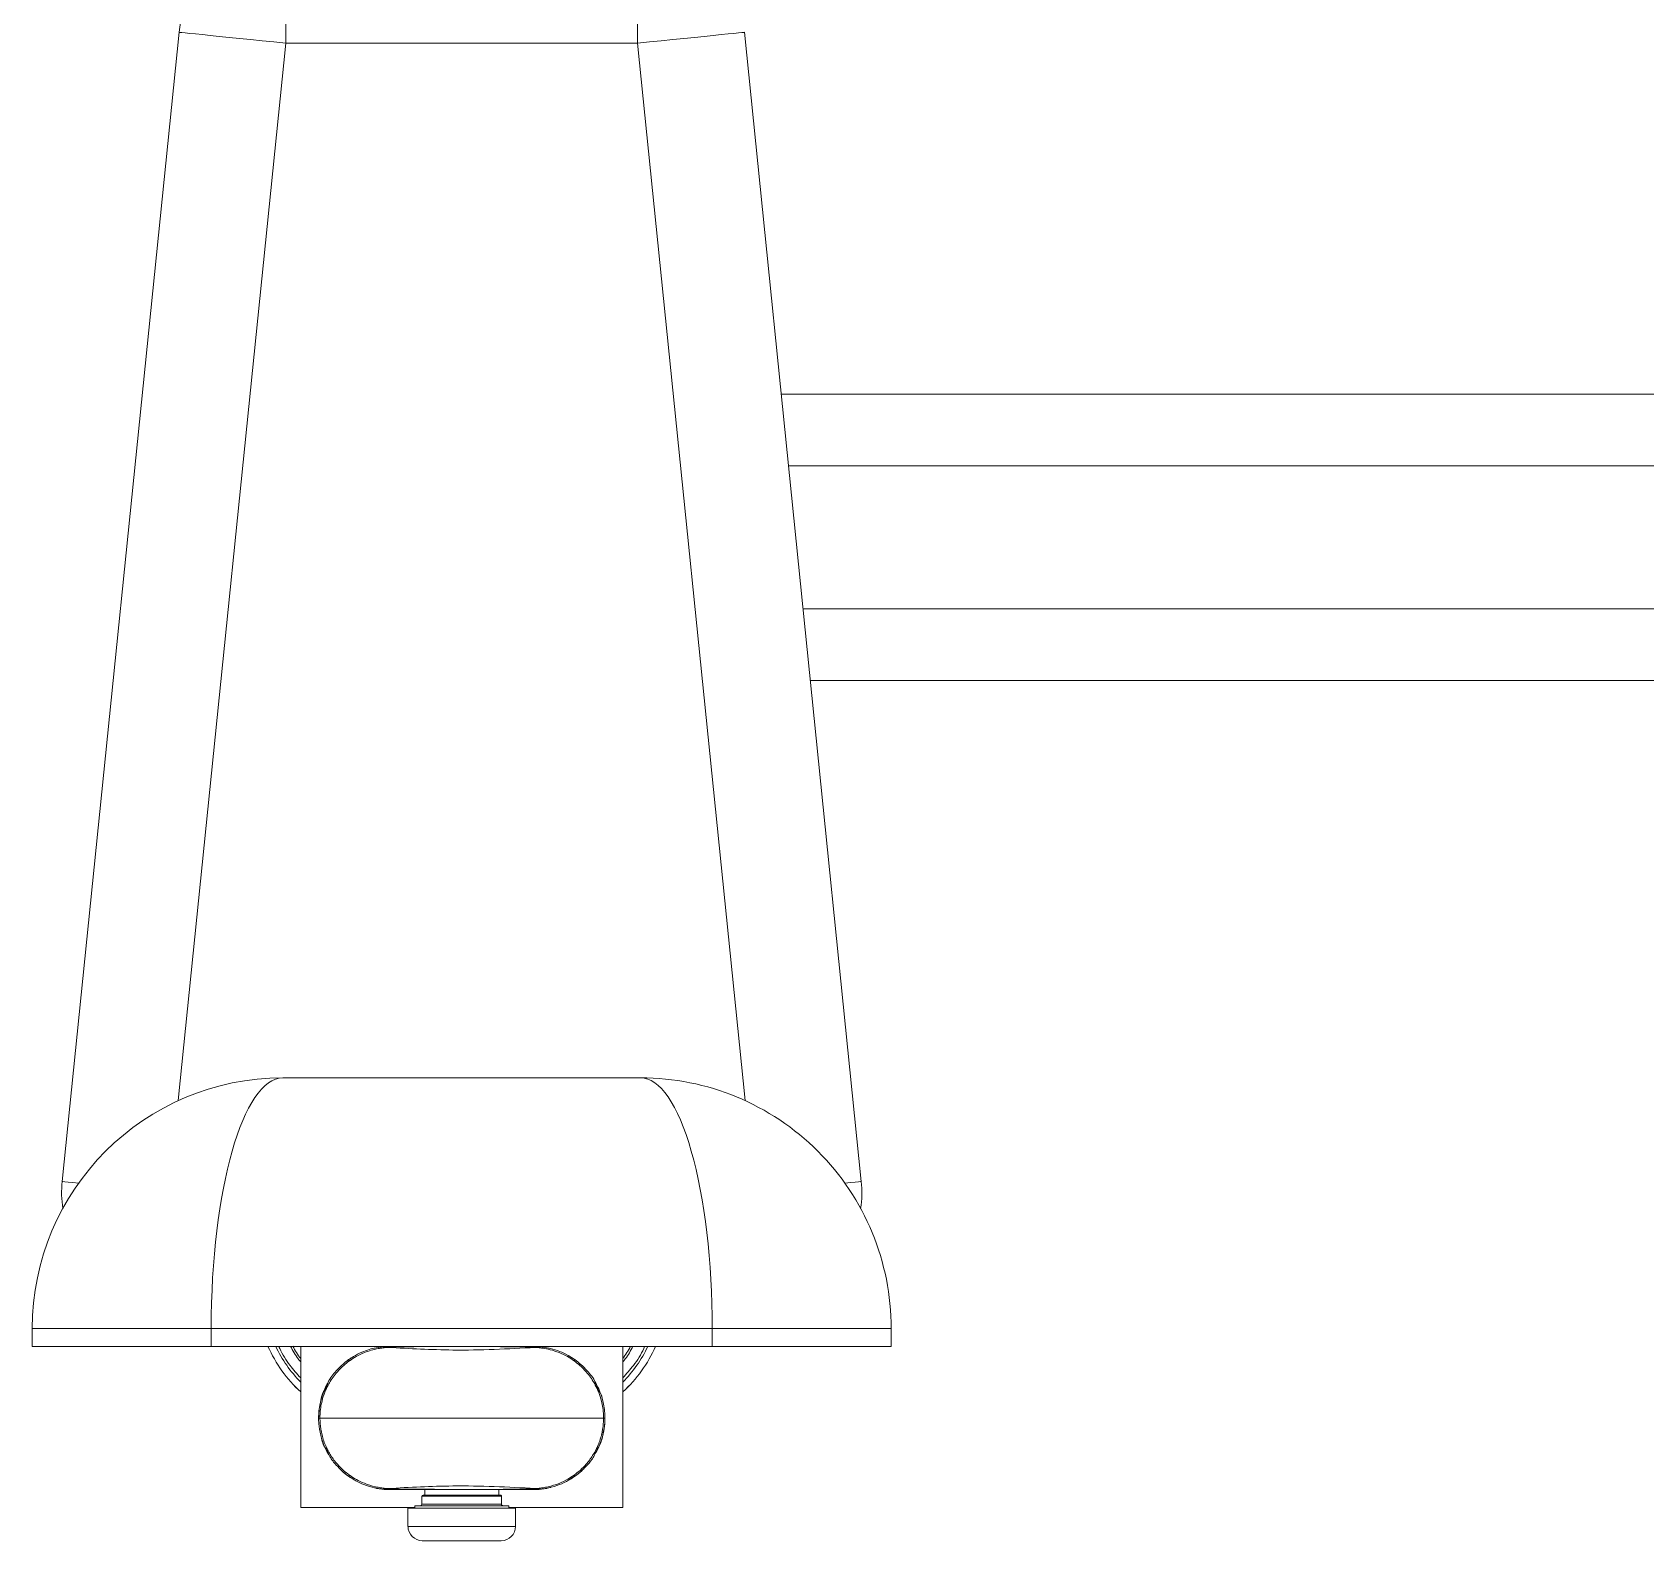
# Model space of a CAD drawing. Extents: x -32840 to 422982, y 280745 to 888746.
# Drawn here: x 220983.4 to 221427.2, y 400648 to 401062.7 of the extents above; entities that cross this region are included whole.
import ezdxf

# ---------------------------------------------------------------- set-up
doc = ezdxf.new("R2010")
doc.units = 0
doc.header["$LTSCALE"] = 1000
doc.layers.add('A-FUR', color=33, linetype='Continuous', plot=False, transparency=0.5)

# ---------------------------------------------------------------- blocks, each defined once
blk = doc.blocks.new('REC-GYM-08')
at = {"linetype": 'Continuous', "lineweight": 15}
for p, q in [((328.374, -718.832), (328.374, -720.013)), ((332.243, -718.832), (332.243, -720.013)), ((325.913, -732.532), (327.199, -719.894)), ((328.374, -720.013), (327.191, -731.642)), ((332.243, -720.013), (328.374, -720.013)), ((333.426, -731.642), (332.243, -720.013)), ((333.418, -719.894), (334.704, -732.532)), ((345.931, -723.873), (333.823, -723.873)), ((333.903, -724.66), (345.945, -724.66)), ((334.063, -726.235), (356.565, -726.235)), ((334.143, -727.023), (356.613, -727.023)), ((328.34, -731.391), (332.277, -731.391)), ((325.584, -734.147), (325.584, -734.344)), ((327.553, -734.147), (325.584, -734.147)), ((327.553, -734.147), (327.553, -734.344)), ((333.065, -734.147), (327.553, -734.147)), ((333.065, -734.147), (333.065, -734.344)), ((335.033, -734.147), (333.065, -734.147)), ((335.033, -734.147), (335.033, -734.344)), ((325.584, -734.344), (327.553, -734.344)), ((327.553, -734.344), (333.065, -734.344)), ((328.537, -736.116), (328.537, -734.344)), ((332.08, -736.116), (332.08, -734.344)), ((333.065, -734.344), (335.033, -734.344)), ((329.871, -735.993), (329.871, -736.081)), ((330.746, -735.993), (329.871, -735.993)), ((329.883, -735.981), (330.734, -735.981)), ((329.902, -735.919), (329.902, -735.981)), ((330.715, -735.981), (330.715, -735.919)), ((330.746, -736.081), (330.746, -735.993)), ((328.537, -736.116), (329.791, -736.116)), ((329.717, -736.122), (329.717, -736.324)), ((330.9, -736.122), (329.717, -736.122)), ((329.791, -736.096), (329.791, -736.122)), ((330.826, -736.096), (329.791, -736.096)), ((329.871, -736.081), (330.746, -736.081)), ((330.826, -736.122), (330.826, -736.096)), ((330.826, -736.116), (332.08, -736.116)), ((330.9, -736.324), (330.9, -736.122)), ((329.717, -736.324), (330.9, -736.324)), ((330.743, -736.481), (329.875, -736.481))]:
    blk.add_line(p, q, dxfattribs=at)
at = {"linetype": 'Continuous', "lineweight": 15, "flags": 128}
for points in [[(327.199, -719.894), (327.207, -719.895), (327.229, -719.897), (327.265, -719.901), (327.316, -719.906), (327.379, -719.912), (327.456, -719.92), (327.543, -719.929), (327.642, -719.939), (327.749, -719.95), (327.865, -719.962), (327.986, -719.974), (328.113, -719.987), (328.243, -720), (328.374, -720.013)], [(333.418, -719.894), (333.411, -719.895), (333.388, -719.897), (333.352, -719.901), (333.302, -719.906), (333.238, -719.912), (333.162, -719.92), (333.074, -719.929), (332.975, -719.939), (332.868, -719.95), (332.753, -719.962), (332.631, -719.974), (332.504, -719.987), (332.374, -720), (332.243, -720.013)], [(326.094, -732.55), (326.094, -732.55), (326.03, -732.544), (325.979, -732.538), (325.943, -732.535), (325.921, -732.532), (325.913, -732.532)], [(334.523, -732.55), (334.524, -732.55), (334.587, -732.544), (334.638, -732.538), (334.674, -732.535), (334.696, -732.532), (334.704, -732.532)], [(329.521, -734.344), (329.414, -734.352), (329.344, -734.364)], [(331.269, -734.363), (331.203, -734.352), (331.096, -734.344)], [(331.553, -734.49), (331.553, -734.49)], [(328.825, -734.763), (328.825, -734.763)], [(331.792, -734.763), (331.792, -734.763)], [(328.734, -735.132), (328.734, -735.132)], [(331.883, -735.132), (331.883, -735.132)], [(328.825, -735.5), (328.825, -735.5)], [(331.792, -735.5), (331.792, -735.5)], [(329.064, -735.773), (329.064, -735.773)], [(331.553, -735.773), (331.553, -735.773)], [(329.348, -735.9), (329.414, -735.912), (329.521, -735.919)], [(331.096, -735.919), (331.203, -735.912), (331.288, -735.895)]]:
    blk.add_lwpolyline(points, dxfattribs=at)
at = {"linetype": 'Continuous', "lineweight": 15}
for centre, radius, start, end in [((328.374, -720.013), 1.181, 90, 174.19), ((328.34, -734.147), 2.756, 90, 180), ((332.277, -734.147), 2.756, 0, 90), ((327.088, -732.651), 1.181, 174.19, 188.5983), ((333.529, -732.651), 1.181, 351.4017, 5.81), ((329.544, -733.741), 1.494, 203.8048, 227.6478), ((329.544, -733.741), 1.494, 203.8125, 227.6319), ((329.544, -733.741), 1.416, 205.2053, 224.6992), ((329.552, -733.733), 1.26, 208.9966, 216.3248), ((329.55, -734.353), 0.0301, 163.2158, 182.884), ((331.067, -734.353), 0.0302, 357.1172, 16.7799), ((331.074, -733.741), 1.494, 312.3522, 336.1952), ((331.064, -733.734), 1.26, 323.7871, 331.0282), ((331.074, -733.741), 1.416, 315.3008, 334.7947), ((331.074, -733.741), 1.494, 312.3681, 336.1875), ((329.521, -735.132), 0.787, 121.2362, 134.5476), ((331.096, -735.132), 0.787, 47.1347, 61.4522), ((329.521, -735.132), 0.787, 150.7558, 180.8226), ((331.096, -735.132), 0.787, 17.1578, 30.7722), ((331.096, -735.132), 0.787, 330.9535, 0.9231), ((329.521, -735.132), 0.787, 198.15, 211.0474), ((329.521, -735.132), 0.787, 226.9248, 241.5506), ((331.096, -735.132), 0.787, 301.164, 314.738), ((329.55, -735.91), 0.0302, 177.1172, 196.7799), ((329.883, -735.993), 0.0118, 90, 180), ((330.734, -735.993), 0.0118, 0, 90), ((331.067, -735.91), 0.0301, 343.1983, 2.9274), ((329.855, -736.081), 0.0157, 270, 0), ((330.762, -736.081), 0.0157, 180, 270), ((329.875, -736.324), 0.157, 180, 270), ((330.743, -736.324), 0.157, 270, 0)]:
    blk.add_arc(centre, radius, start, end, dxfattribs=at)
for centre, start_param, end_param in [((328.34, -734.147), 3.141593, 4.712389), ((332.277, -734.147), 1.570796, 3.141593)]:
    blk.add_ellipse(centre, major_axis=(0, -2.756), ratio=0.285714, start_param=start_param, end_param=end_param, dxfattribs=at)
for points, knots in [([(328.297, -734.344), (328.3, -734.352), (328.331, -734.427), (328.409, -734.547), (328.497, -734.646), (328.537, -734.691)], [0, 0, 0, 0, 0.061494, 0.572782, 1, 1, 1, 1]), ([(328.537, -734.514), (328.528, -734.504), (328.483, -734.453), (328.451, -734.392), (328.426, -734.344)], [0, 0, 0, 0, 0.205565, 1, 1, 1, 1]), ([(329.064, -734.49), (329.064, -734.49), (329.09, -734.477), (329.141, -734.438), (329.249, -734.39), (329.344, -734.359), (329.408, -734.354), (329.417, -734.351), (329.417, -734.351)], [0, 0, 0, 0, 0.000007, 0.227973, 0.500344, 0.921082, 0.999994, 1, 1, 1, 1]), ([(329.419, -734.364), (329.409, -734.366), (329.347, -734.376), (329.254, -734.403), (329.15, -734.453), (329.097, -734.487), (329.073, -734.503)], [0, 0, 0, 0, 0.079403, 0.499201, 0.769705, 1, 1, 1, 1]), ([(329.417, -734.351), (329.417, -734.351), (329.426, -734.351), (329.443, -734.347), (329.47, -734.346), (329.489, -734.345), (329.498, -734.345)], [0, 0, 0, 0, 0.000029, 0.312069, 0.656055, 1, 1, 1, 1]), ([(329.417, -734.351), (329.417, -734.351), (329.417, -734.352), (329.418, -734.354), (329.418, -734.358), (329.419, -734.362), (329.419, -734.364)], [0, 0, 0, 0, 0.250078, 0.500024, 0.750057, 1, 1, 1, 1]), ([(329.498, -734.356), (329.498, -734.356), (329.489, -734.356), (329.47, -734.357), (329.444, -734.36), (329.427, -734.363), (329.419, -734.364)], [0, 0, 0, 0, 0.001509, 0.344939, 0.689204, 1, 1, 1, 1]), ([(329.498, -734.345), (329.506, -734.344), (329.514, -734.344), (329.521, -734.344), (329.521, -734.344)], [0, 0, 0, 0, 0.999898, 1, 1, 1, 1]), ([(329.498, -734.345), (329.498, -734.345), (329.498, -734.345), (329.498, -734.347), (329.498, -734.351), (329.498, -734.354), (329.498, -734.356)], [0, 0, 0, 0, 0.25003, 0.49997, 0.750017, 1, 1, 1, 1]), ([(331.119, -734.356), (330.968, -734.364), (330.667, -734.38), (330.243, -734.388), (329.854, -734.375), (329.617, -734.362), (329.498, -734.356)], [0, 0, 0, 0, 0.280367, 0.559824, 0.779647, 1, 1, 1, 1]), ([(329.782, -734.348), (329.75, -734.348), (329.691, -734.348), (329.603, -734.351), (329.548, -734.353), (329.52, -734.354)], [0, 0, 0, 0, 0.3634, 0.681217, 1, 1, 1, 1]), ([(330.779, -734.348), (330.665, -734.347), (330.467, -734.346), (330.158, -734.347), (329.94, -734.346), (329.806, -734.347), (329.782, -734.348)], [0, 0, 0, 0, 0.344057, 0.596285, 0.929074, 1, 1, 1, 1]), ([(331.097, -734.354), (331.087, -734.354), (331.034, -734.352), (330.928, -734.347), (330.832, -734.348), (330.779, -734.348)], [0, 0, 0, 0, 0.09952, 0.496957, 1, 1, 1, 1]), ([(331.096, -734.344), (331.096, -734.344), (331.104, -734.344), (331.111, -734.344), (331.119, -734.345)], [0, 0, 0, 0, 0.000102, 1, 1, 1, 1]), ([(331.12, -734.356), (331.12, -734.354), (331.12, -734.351), (331.119, -734.347), (331.119, -734.345), (331.119, -734.345), (331.119, -734.345)], [0, 0, 0, 0, 0.250001, 0.499992, 0.750041, 1, 1, 1, 1]), ([(331.119, -734.345), (331.128, -734.345), (331.147, -734.346), (331.174, -734.347), (331.191, -734.351), (331.2, -734.351), (331.2, -734.351)], [0, 0, 0, 0, 0.343743, 0.687523, 0.999971, 1, 1, 1, 1]), ([(331.198, -734.364), (331.19, -734.363), (331.173, -734.36), (331.147, -734.357), (331.129, -734.356), (331.119, -734.356)], [0, 0, 0, 0, 0.309759, 0.654556, 1, 1, 1, 1]), ([(331.198, -734.364), (331.199, -734.362), (331.199, -734.358), (331.2, -734.354), (331.2, -734.352), (331.2, -734.351), (331.2, -734.351)], [0, 0, 0, 0, 0.249963, 0.499901, 0.749925, 1, 1, 1, 1]), ([(331.544, -734.503), (331.52, -734.487), (331.468, -734.452), (331.38, -734.411), (331.288, -734.38), (331.226, -734.369), (331.198, -734.364)], [0, 0, 0, 0, 0.229289, 0.499142, 0.772413, 1, 1, 1, 1]), ([(331.2, -734.351), (331.2, -734.351), (331.228, -734.358), (331.292, -734.365), (331.386, -734.399), (331.473, -734.435), (331.533, -734.481), (331.553, -734.49), (331.553, -734.49)], [0, 0, 0, 0, 0.000006, 0.227038, 0.500613, 0.770834, 0.999991, 1, 1, 1, 1]), ([(332.08, -734.691), (332.12, -734.646), (332.208, -734.547), (332.287, -734.427), (332.317, -734.352), (332.32, -734.344)], [0, 0, 0, 0, 0.427218, 0.938506, 1, 1, 1, 1]), ([(332.191, -734.344), (332.166, -734.392), (332.134, -734.453), (332.089, -734.504), (332.08, -734.514)], [0, 0, 0, 0, 0.794434, 1, 1, 1, 1]), ([(328.825, -734.763), (328.825, -734.763), (328.832, -734.757), (328.853, -734.697), (328.916, -734.626), (328.994, -734.544), (329.042, -734.507), (329.064, -734.49), (329.064, -734.49)], [0, 0, 0, 0, 0.000009, 0.078954, 0.499805, 0.773944, 0.999992, 1, 1, 1, 1]), ([(329.073, -734.503), (329.051, -734.519), (329.004, -734.556), (328.927, -734.634), (328.872, -734.71), (328.843, -734.762), (328.839, -734.77)], [0, 0, 0, 0, 0.224719, 0.4995, 0.921369, 1, 1, 1, 1]), ([(329.064, -734.49), (329.064, -734.491), (329.065, -734.491), (329.067, -734.495), (329.07, -734.499), (329.072, -734.502), (329.072, -734.503), (329.073, -734.503)], [0, 0, 0, 0, 0.304845, 0.609727, 0.91467, 0.970376, 1, 1, 1, 1]), ([(331.544, -734.503), (331.545, -734.502), (331.547, -734.499), (331.55, -734.495), (331.552, -734.491), (331.553, -734.491), (331.553, -734.49)], [0, 0, 0, 0, 0.056966, 0.389932, 0.694984, 1, 1, 1, 1]), ([(331.778, -734.77), (331.774, -734.762), (331.745, -734.71), (331.691, -734.634), (331.613, -734.555), (331.566, -734.519), (331.544, -734.503)], [0, 0, 0, 0, 0.078028, 0.499555, 0.774113, 1, 1, 1, 1]), ([(331.553, -734.49), (331.553, -734.49), (331.575, -734.507), (331.624, -734.544), (331.701, -734.626), (331.764, -734.697), (331.785, -734.757), (331.792, -734.763), (331.792, -734.763)], [0, 0, 0, 0, 0.000008, 0.226056, 0.500195, 0.921043, 0.999991, 1, 1, 1, 1]), ([(328.734, -735.132), (328.734, -735.119), (328.735, -735.054), (328.754, -734.956), (328.778, -734.844), (328.825, -734.792), (328.825, -734.763), (328.825, -734.763)], [0, 0, 0, 0, 0.099756, 0.506949, 0.776956, 0.999994, 1, 1, 1, 1]), ([(328.839, -734.77), (328.826, -734.795), (328.799, -734.851), (328.765, -734.959), (328.75, -735.056), (328.749, -735.119), (328.749, -735.132), (328.749, -735.132)], [0, 0, 0, 0, 0.223375, 0.493241, 0.900107, 0.999994, 1, 1, 1, 1]), ([(328.825, -734.763), (328.825, -734.763), (328.826, -734.764), (328.83, -734.766), (328.835, -734.768), (328.838, -734.77), (328.839, -734.77)], [0, 0, 0, 0, 0.305357, 0.610725, 0.94362, 1, 1, 1, 1]), ([(331.778, -734.77), (331.779, -734.77), (331.779, -734.77), (331.782, -734.768), (331.787, -734.766), (331.791, -734.764), (331.792, -734.763), (331.792, -734.763)], [0, 0, 0, 0, 0.039422, 0.084354, 0.389591, 0.69481, 1, 1, 1, 1]), ([(331.868, -735.132), (331.868, -735.12), (331.867, -735.058), (331.853, -734.962), (331.819, -734.853), (331.791, -734.796), (331.778, -734.77)], [0, 0, 0, 0, 0.091267, 0.498574, 0.768674, 1, 1, 1, 1]), ([(331.792, -734.763), (331.792, -734.763), (331.792, -734.793), (331.84, -734.846), (331.864, -734.959), (331.883, -735.056), (331.883, -735.12), (331.883, -735.132)], [0, 0, 0, 0, 0.000006, 0.230442, 0.500845, 0.908457, 1, 1, 1, 1]), ([(328.734, -735.132), (328.734, -735.132), (328.735, -735.132), (328.74, -735.132), (328.745, -735.132), (328.748, -735.132), (328.749, -735.132)], [0, 0, 0, 0, 0.335886, 0.643062, 0.950132, 1, 1, 1, 1]), ([(328.825, -735.5), (328.825, -735.5), (328.825, -735.483), (328.779, -735.43), (328.758, -735.324), (328.735, -735.215), (328.734, -735.152), (328.734, -735.132)], [0, 0, 0, 0, 0.000006, 0.135322, 0.500594, 0.842422, 1, 1, 1, 1]), ([(328.749, -735.132), (328.858, -735.132), (329.077, -735.132), (329.424, -735.132), (329.779, -735.132), (330.14, -735.132), (330.501, -735.132), (330.857, -735.132), (331.206, -735.132), (331.546, -735.132), (331.761, -735.132), (331.868, -735.132)], [0, 0, 0, 0, 0.112072, 0.224042, 0.336176, 0.448099, 0.55988, 0.669824, 0.779955, 0.889926, 1, 1, 1, 1]), ([(328.749, -735.132), (328.749, -735.151), (328.751, -735.214), (328.769, -735.321), (328.803, -735.422), (328.831, -735.478), (328.839, -735.493)], [0, 0, 0, 0, 0.157226, 0.498827, 0.863162, 1, 1, 1, 1]), ([(331.779, -735.493), (331.787, -735.477), (331.814, -735.421), (331.848, -735.321), (331.866, -735.215), (331.868, -735.152), (331.868, -735.132), (331.868, -735.132)], [0, 0, 0, 0, 0.145027, 0.493058, 0.838184, 0.999994, 1, 1, 1, 1]), ([(331.883, -735.132), (331.883, -735.152), (331.882, -735.217), (331.859, -735.324), (331.838, -735.429), (331.792, -735.481), (331.792, -735.5), (331.792, -735.5)], [0, 0, 0, 0, 0.161984, 0.507131, 0.855254, 0.999994, 1, 1, 1, 1]), ([(331.868, -735.132), (331.869, -735.132), (331.872, -735.132), (331.878, -735.132), (331.883, -735.132), (331.883, -735.132), (331.883, -735.132)], [0, 0, 0, 0, 0.049869, 0.385805, 0.69286, 1, 1, 1, 1]), ([(328.825, -735.5), (328.825, -735.5), (328.826, -735.499), (328.83, -735.497), (328.835, -735.495), (328.838, -735.494), (328.838, -735.493), (328.839, -735.493)], [0, 0, 0, 0, 0.305189, 0.610409, 0.915639, 0.96057, 1, 1, 1, 1]), ([(329.064, -735.773), (329.064, -735.773), (329.037, -735.759), (328.993, -735.715), (328.921, -735.644), (328.861, -735.574), (328.84, -735.515), (328.825, -735.5), (328.825, -735.5)], [0, 0, 0, 0, 0.000007, 0.251487, 0.500045, 0.829438, 0.999991, 1, 1, 1, 1]), ([(328.839, -735.493), (328.849, -735.511), (328.878, -735.563), (328.933, -735.634), (329.002, -735.706), (329.049, -735.742), (329.073, -735.76)], [0, 0, 0, 0, 0.169785, 0.499705, 0.748646, 1, 1, 1, 1]), ([(331.545, -735.76), (331.568, -735.742), (331.616, -735.706), (331.685, -735.634), (331.739, -735.563), (331.769, -735.511), (331.779, -735.493)], [0, 0, 0, 0, 0.250207, 0.49935, 0.829538, 1, 1, 1, 1]), ([(331.792, -735.5), (331.792, -735.5), (331.777, -735.515), (331.756, -735.574), (331.696, -735.644), (331.625, -735.715), (331.58, -735.759), (331.553, -735.773), (331.553, -735.773)], [0, 0, 0, 0, 0.000009, 0.170562, 0.499955, 0.748513, 0.999993, 1, 1, 1, 1]), ([(331.779, -735.493), (331.779, -735.493), (331.782, -735.495), (331.787, -735.497), (331.791, -735.499), (331.792, -735.5), (331.792, -735.5)], [0, 0, 0, 0, 0.05638, 0.389275, 0.694643, 1, 1, 1, 1]), ([(329.064, -735.773), (329.065, -735.773), (329.065, -735.772), (329.068, -735.768), (329.071, -735.764), (329.073, -735.761), (329.073, -735.76)], [0, 0, 0, 0, 0.305019, 0.610065, 0.943033, 1, 1, 1, 1]), ([(329.417, -735.912), (329.417, -735.912), (329.397, -735.912), (329.334, -735.896), (329.24, -735.87), (329.146, -735.828), (329.085, -735.783), (329.064, -735.773), (329.064, -735.773)], [0, 0, 0, 0, 0.000006, 0.161755, 0.500542, 0.760147, 0.999991, 1, 1, 1, 1]), ([(329.073, -735.76), (329.098, -735.777), (329.15, -735.812), (329.246, -735.856), (329.337, -735.885), (329.399, -735.896), (329.419, -735.899)], [0, 0, 0, 0, 0.239955, 0.499208, 0.837119, 1, 1, 1, 1]), ([(331.198, -735.899), (331.219, -735.896), (331.28, -735.885), (331.374, -735.856), (331.469, -735.809), (331.522, -735.775), (331.545, -735.76)], [0, 0, 0, 0, 0.162547, 0.499359, 0.782646, 1, 1, 1, 1]), ([(331.553, -735.773), (331.553, -735.773), (331.528, -735.785), (331.477, -735.824), (331.38, -735.87), (331.283, -735.896), (331.221, -735.912), (331.2, -735.912), (331.2, -735.912)], [0, 0, 0, 0, 0.000007, 0.215067, 0.500166, 0.837378, 0.999994, 1, 1, 1, 1]), ([(331.545, -735.76), (331.545, -735.76), (331.545, -735.761), (331.547, -735.764), (331.55, -735.768), (331.552, -735.772), (331.553, -735.773), (331.553, -735.773)], [0, 0, 0, 0, 0.029624, 0.08533, 0.390273, 0.695155, 1, 1, 1, 1]), ([(329.417, -735.912), (329.417, -735.912), (329.417, -735.912), (329.418, -735.909), (329.418, -735.905), (329.419, -735.901), (329.419, -735.899)], [0, 0, 0, 0, 0.250006, 0.499943, 0.749958, 1, 1, 1, 1]), ([(329.498, -735.919), (329.489, -735.918), (329.47, -735.917), (329.443, -735.916), (329.426, -735.912), (329.417, -735.912), (329.417, -735.912)], [0, 0, 0, 0, 0.343743, 0.687524, 0.999971, 1, 1, 1, 1]), ([(329.419, -735.899), (329.427, -735.9), (329.444, -735.903), (329.47, -735.906), (329.489, -735.907), (329.498, -735.908)], [0, 0, 0, 0, 0.309759, 0.654556, 1, 1, 1, 1]), ([(331.119, -735.908), (330.968, -735.899), (330.667, -735.883), (330.243, -735.876), (329.854, -735.888), (329.617, -735.901), (329.498, -735.908)], [0, 0, 0, 0, 0.280365, 0.559823, 0.779647, 1, 1, 1, 1]), ([(329.498, -735.919), (329.498, -735.918), (329.498, -735.918), (329.498, -735.916), (329.498, -735.912), (329.498, -735.909), (329.498, -735.908)], [0, 0, 0, 0, 0.249962, 0.500015, 0.749996, 1, 1, 1, 1]), ([(329.521, -735.919), (329.521, -735.919), (329.514, -735.919), (329.506, -735.919), (329.498, -735.919)], [0, 0, 0, 0, 0.000102, 1, 1, 1, 1]), ([(329.52, -735.909), (329.53, -735.909), (329.583, -735.911), (329.689, -735.916), (329.785, -735.915), (329.838, -735.915)], [0, 0, 0, 0, 0.09952, 0.496957, 1, 1, 1, 1]), ([(331.096, -735.919), (331.068, -735.919), (331.013, -735.919), (330.903, -735.919), (330.709, -735.919), (330.459, -735.919), (330.097, -735.919), (329.804, -735.919), (329.584, -735.919), (329.532, -735.919), (329.521, -735.919)], [0, 0, 0, 0, 0.052696, 0.105366, 0.210675, 0.421286, 0.580922, 0.900214, 0.980046, 1, 1, 1, 1]), ([(329.838, -735.915), (329.952, -735.916), (330.151, -735.917), (330.459, -735.916), (330.677, -735.917), (330.811, -735.916), (330.835, -735.916)], [0, 0, 0, 0, 0.344057, 0.596285, 0.929074, 1, 1, 1, 1]), ([(330.835, -735.916), (330.867, -735.915), (330.926, -735.915), (331.014, -735.912), (331.069, -735.91), (331.097, -735.909)], [0, 0, 0, 0, 0.363395, 0.681223, 1, 1, 1, 1]), ([(331.119, -735.919), (331.111, -735.919), (331.104, -735.919), (331.096, -735.919), (331.096, -735.919)], [0, 0, 0, 0, 0.999898, 1, 1, 1, 1]), ([(331.119, -735.908), (331.12, -735.908), (331.129, -735.907), (331.147, -735.906), (331.173, -735.903), (331.19, -735.9), (331.198, -735.899)], [0, 0, 0, 0, 0.001509, 0.344939, 0.689205, 1, 1, 1, 1]), ([(331.12, -735.908), (331.12, -735.909), (331.12, -735.912), (331.119, -735.916), (331.119, -735.918), (331.119, -735.918), (331.119, -735.919)], [0, 0, 0, 0, 0.249983, 0.500018, 0.749966, 1, 1, 1, 1]), ([(331.2, -735.912), (331.2, -735.912), (331.192, -735.912), (331.174, -735.916), (331.147, -735.917), (331.128, -735.918), (331.119, -735.919)], [0, 0, 0, 0, 0.000029, 0.312069, 0.656055, 1, 1, 1, 1]), ([(331.198, -735.899), (331.199, -735.901), (331.199, -735.905), (331.2, -735.909), (331.2, -735.912), (331.2, -735.912), (331.2, -735.912)], [0, 0, 0, 0, 0.250023, 0.499963, 0.750001, 1, 1, 1, 1])]:
    blk.add_open_spline(points, degree=3, knots=knots, dxfattribs=at)
for points in [[(329.52, -734.354), (329.498, -734.356)], [(331.119, -734.356), (331.097, -734.354)], [(328.749, -735.132), (328.749, -735.132)], [(331.868, -735.132), (331.868, -735.132)], [(329.498, -735.908), (329.52, -735.909)], [(331.097, -735.909), (331.119, -735.908)]]:
    blk.add_open_spline(points, degree=1, dxfattribs=at)

msp = doc.modelspace()

# ---------------------------------------------------------------- block references
at = {"layer": 'A-FUR', "color": 8, "ltscale": 50, "xscale": 25, "yscale": 25, "zscale": 25, "rotation": 2.604009032911076e-07}
msp.add_blockref('REC-GYM-08', (212843.84, 419060.06), dxfattribs=at)

doc.saveas('drawing.dxf')
